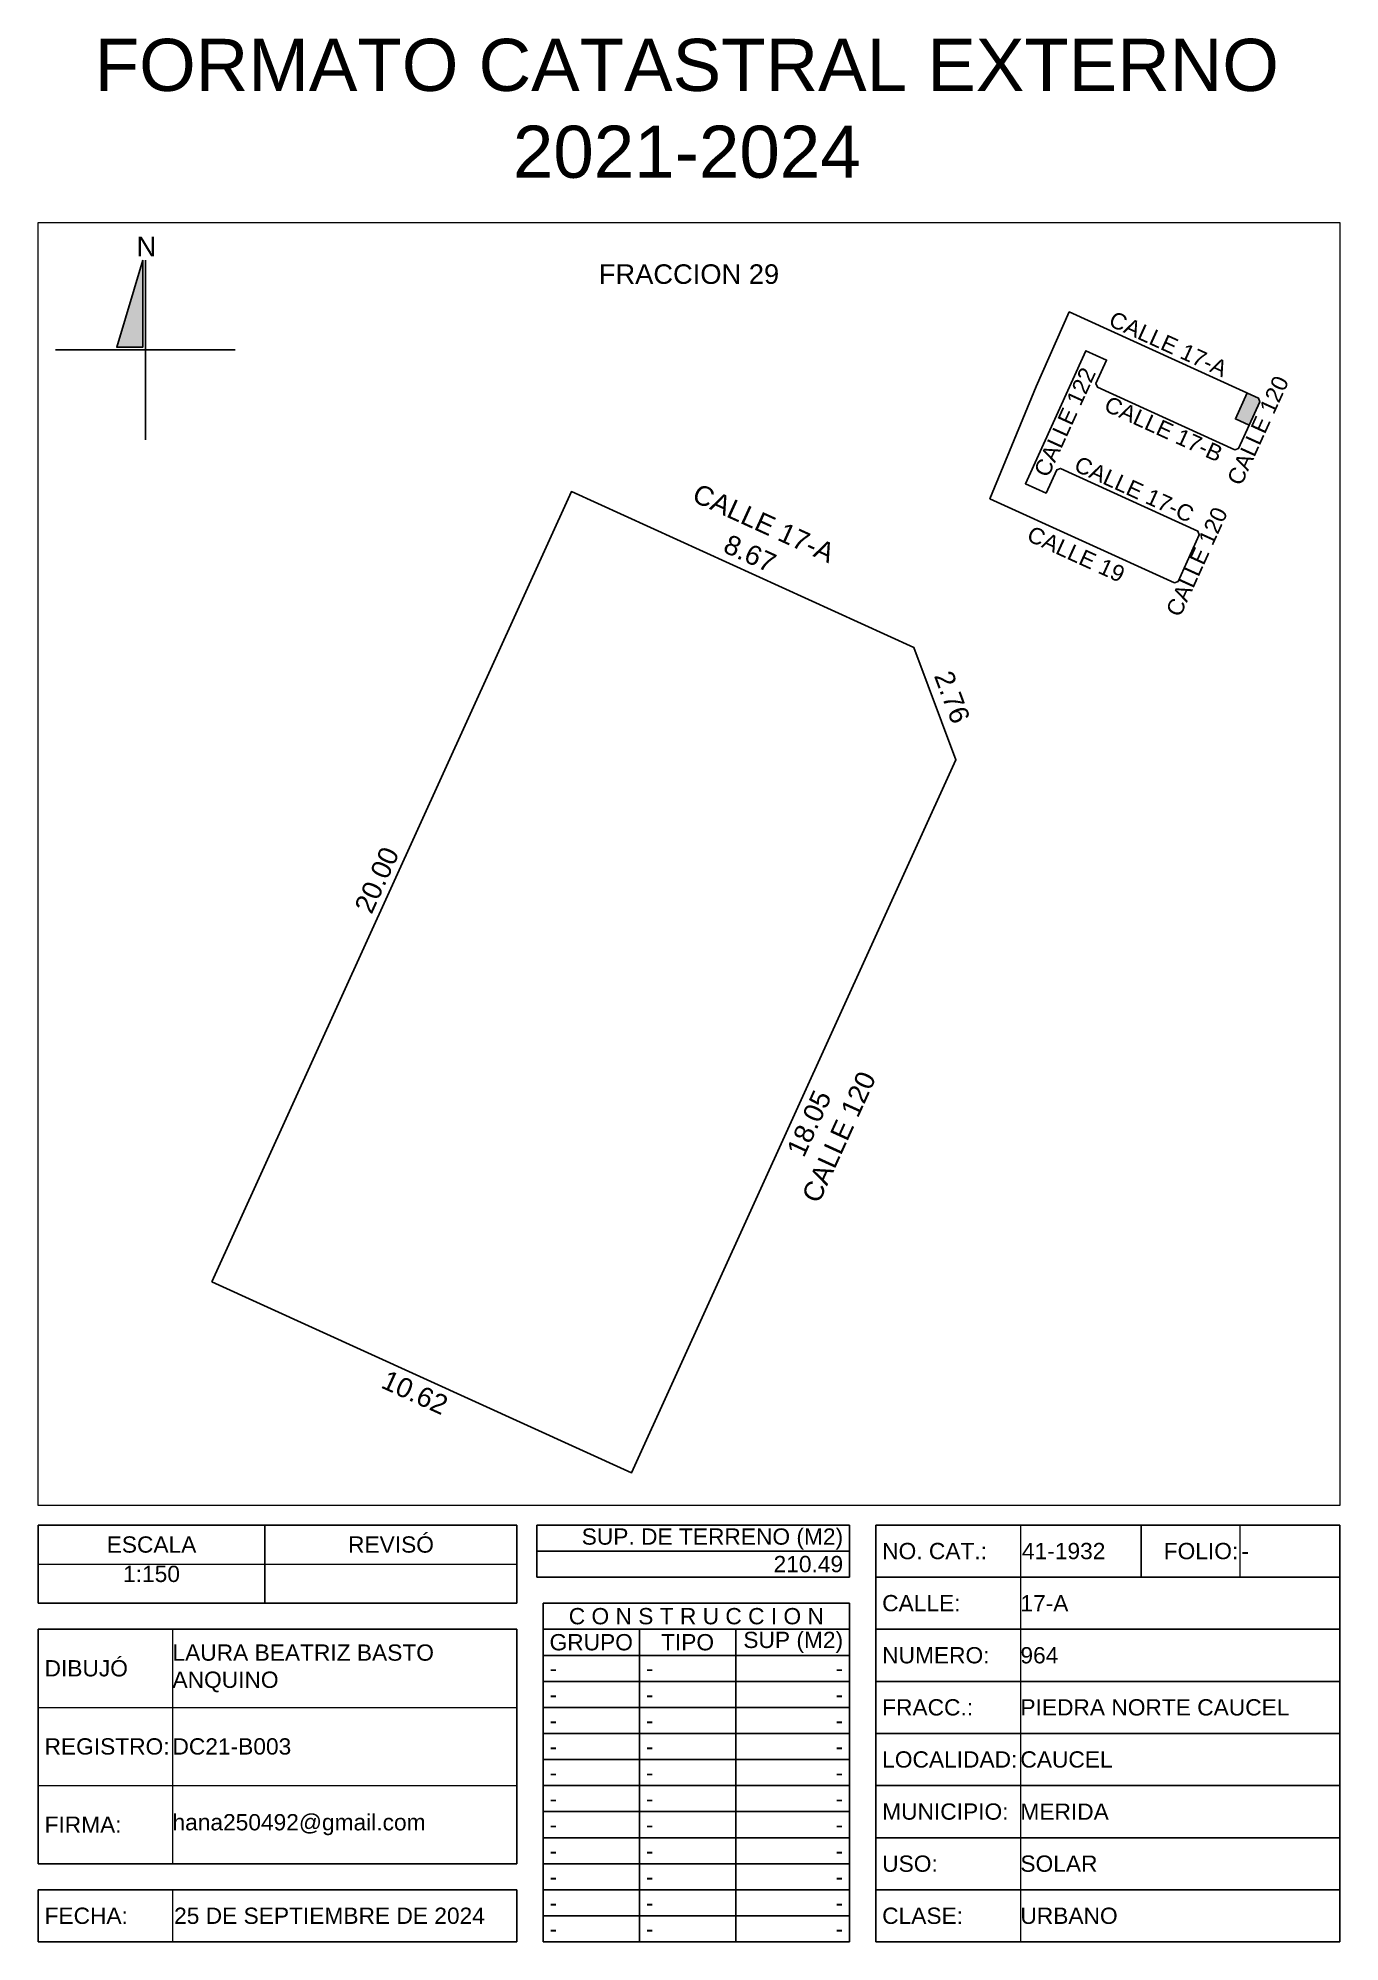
# Model space of a CAD drawing. Header units: inches. Extents: x 163.5 to 193.5, y 30.1 to 74.
import ezdxf

# ---------------------------------------------------------------- set-up
doc = ezdxf.new("R2010")
doc.units = ezdxf.units.IN
doc.header["$MEASUREMENT"] = 0
doc.layers.add('_DIV LOTES', color=7, linetype='Continuous')
doc.styles.add('Formato', font='arial.ttf')
doc.styles.add('Localizacion', font='arial.ttf')
doc.styles.get("Standard").update_dxf_attribs({"font": 'arial.ttf'})
doc.styles.add('Terreno', font='arial.ttf')
doc.dimstyles.new('T-100', dxfattribs={"dimscale": 0, "dimtxt": 0.45, "dimasz": 0.18, "dimexe": 0.18, "dimexo": 0.0625, "dimgap": 0.0905, "dimtad": 0, "dimzin": 1, "dimdsep": 46, "dimtxsty": 'Terreno', "dimblk": 'NONE', "dimcen": 0, "dimse1": 1, "dimse2": 1, "dimsd1": 1, "dimsd2": 1, "dimclrt": 256, "dimadec": 0, "dimazin": 0, "dimtfac": 1, "dimtix": 1, "dimtofl": 0, "dimtmove": 2, "dimatfit": 3, "dimldrblk": 'NONE', "dimfxl": 1, "dimtolj": 1, "dimarcsym": 0})
doc.dimstyles.new('U-100', dxfattribs={"dimscale": 0, "dimtxt": 0.375, "dimasz": 0.18, "dimexe": 0.18, "dimexo": 0.0625, "dimgap": 0.0905, "dimtad": 0, "dimzin": 1, "dimdsep": 46, "dimtxsty": 'Terreno', "dimblk": 'NONE', "dimcen": 0, "dimse1": 1, "dimse2": 1, "dimsd1": 1, "dimsd2": 1, "dimclrt": 256, "dimadec": 0, "dimazin": 0, "dimtfac": 1, "dimtix": 1, "dimtofl": 0, "dimtmove": 2, "dimatfit": 3, "dimldrblk": 'NONE', "dimfxl": 1, "dimtolj": 1, "dimarcsym": 0})

# ---------------------------------------------------------------- blocks, each defined once
blk = doc.blocks.new('*T4')
at = {"color": 0, "linetype": 'ByBlock', "lineweight": -2, "transparency": 16777216}
for p, q in [((0, 0), (11.036, 0)), ((0, 0), (0, -1.8)), ((5.23, 0), (5.23, -1.8)), ((11.036, 0), (11.036, -1.8)), ((0, -1.8), (11.036, -1.8))]:
    blk.add_line(p, q, dxfattribs=at)
at = {"layer": 'Defpoints', "color": 8, "linetype": 'ByBlock', "lineweight": 0, "transparency": 16777216}
blk.add_line((0, -0.9), (11.036, -0.9), dxfattribs=at)
at = {"color": 0, "lineweight": 18, "transparency": 16777216, "char_height": 0.375}
for s, insert, width, attachment_point in [('{\\C256;ESCALA}', (2.615, -0.45), 5.15762, 5), ('REVISÓ', (8.133, -0.45), 5.73486, 5), ('1:150', (2.615, -0.936), 5.15762, 2)]:
    blk.add_mtext(s, dxfattribs=dict(at, insert=insert, width=width, attachment_point=attachment_point))
blk = doc.blocks.new('*T5')
at = {"color": 0, "lineweight": -2, "transparency": 16777216}
for p, q in [((0, 0), (7.21, 0)), ((0, 0), (0, -0.6)), ((7.21, 0), (7.21, -0.6)), ((0, -0.6), (7.21, -0.6))]:
    blk.add_line(p, q, dxfattribs=at)
at = {"color": 0, "lineweight": 18, "transparency": 16777216, "insert": (7.06, -0.3), "char_height": 0.375, "width": 6.90975, "attachment_point": 6}
blk.add_mtext('210.49', dxfattribs=at)
blk = doc.blocks.new('*T6')
at = {"color": 0, "lineweight": -2, "transparency": 16777216}
for p, q in [((0, 0), (7.21, 0)), ((0, 0), (0, -0.6)), ((7.21, 0), (7.21, -0.6)), ((0, -0.6), (7.21, -0.6))]:
    blk.add_line(p, q, dxfattribs=at)
at = {"color": 0, "lineweight": 18, "transparency": 16777216, "insert": (7.06, -0.564), "char_height": 0.375, "width": 6.90975, "attachment_point": 9}
blk.add_mtext('{\\C256;  SUP. DE TERRENO (M2)   }', dxfattribs=at)
blk = doc.blocks.new('*T7')
at = {"color": 0, "lineweight": -2, "transparency": 16777216}
for p, q in [((0, 0), (3.336, 0)), ((0, 0), (0, -9.6)), ((0, -1.2), (3.336, -1.2)), ((0, -2.4), (3.336, -2.4)), ((0, -3.6), (3.336, -3.6)), ((0, -4.8), (3.336, -4.8)), ((0, -6), (3.336, -6)), ((0, -7.2), (3.336, -7.2)), ((0, -8.4), (3.336, -8.4)), ((0, -9.6), (3.336, -9.6))]:
    blk.add_line(p, q, dxfattribs=at)
at = {"layer": 'Defpoints', "color": 8, "linetype": 'ByBlock', "lineweight": 0, "transparency": 16777216}
blk.add_line((3.336, 0), (3.336, -9.6), dxfattribs=at)
at = {"color": 0, "lineweight": 18, "transparency": 16777216, "char_height": 0.375, "width": 3.03551, "attachment_point": 4, "style": 'Formato'}
for s, insert in [('NO. CAT.:', (0.15, -0.6)), ('CALLE:', (0.15, -1.8)), ('NUMERO:', (0.15, -3)), ('FRACC.:', (0.15, -4.2)), ('LOCALIDAD:', (0.15, -5.4)), ('MUNICIPIO:', (0.15, -6.6)), ('CLASE:', (0.15, -9))]:
    blk.add_mtext(s, dxfattribs=dict(at, insert=insert))
at = {"color": 0, "lineweight": 18, "transparency": 16777216, "insert": (0.15, -7.8), "char_height": 0.375, "width": 3.03551, "attachment_point": 4}
blk.add_mtext('USO:', dxfattribs=at)
blk = doc.blocks.new('*T8')
at = {"color": 0, "lineweight": -2, "transparency": 16777216}
for p, q in [((0, 0), (7.363, 0)), ((7.363, 0), (7.363, -8.4)), ((0, -1.2), (7.363, -1.2)), ((0, -2.4), (7.363, -2.4)), ((0, -3.6), (7.363, -3.6)), ((0, -4.8), (7.363, -4.8)), ((0, -6), (7.363, -6)), ((0, -7.2), (7.363, -7.2)), ((0, -8.4), (7.363, -8.4))]:
    blk.add_line(p, q, dxfattribs=at)
at = {"layer": 'Defpoints', "color": 8, "linetype": 'ByBlock', "lineweight": 0, "transparency": 16777216}
blk.add_line((0, 0), (0, -8.4), dxfattribs=at)
at = {"color": 0, "lineweight": 18, "transparency": 16777216, "char_height": 0.375, "width": 7.363, "attachment_point": 4}
for s, insert in [('17-A', (0, -0.6)), ('964', (0, -1.8)), ('PIEDRA NORTE CAUCEL', (0, -3)), ('CAUCEL', (0, -4.2)), ('MERIDA', (0, -5.4)), ('SOLAR', (0, -6.6)), ('URBANO', (0, -7.8))]:
    blk.add_mtext(s, dxfattribs=dict(at, insert=insert))
blk = doc.blocks.new('*T9')
at = {"color": 0, "lineweight": -2, "transparency": 16777216}
for p, q in [((0, 0), (2.782, 0)), ((2.782, 0), (2.782, -1.2)), ((0, -1.2), (2.782, -1.2))]:
    blk.add_line(p, q, dxfattribs=at)
at = {"layer": 'Defpoints', "color": 8, "linetype": 'ByBlock', "lineweight": 0, "transparency": 16777216}
blk.add_line((0, 0), (0, -1.2), dxfattribs=at)
at = {"color": 0, "lineweight": 18, "transparency": 16777216, "insert": (0.036, -0.6), "char_height": 0.375, "width": 2.7103, "attachment_point": 4}
blk.add_mtext('41-1932', dxfattribs=at)
blk = doc.blocks.new('*T10')
at = {"color": 0, "lineweight": -2, "transparency": 16777216}
for p, q in [((0, 0), (2.273, 0)), ((0, 0), (0, -1.2)), ((0, -1.2), (2.273, -1.2))]:
    blk.add_line(p, q, dxfattribs=at)
at = {"layer": 'Defpoints', "color": 8, "linetype": 'ByBlock', "lineweight": 0, "transparency": 16777216}
blk.add_line((2.273, 0), (2.273, -1.2), dxfattribs=at)
at = {"color": 0, "lineweight": 18, "transparency": 16777216, "insert": (2.237, -0.6), "char_height": 0.375, "width": 2.2007, "attachment_point": 6}
blk.add_mtext(' FOLIO:', dxfattribs=at)
blk = doc.blocks.new('*T11')
at = {"color": 0, "lineweight": -2, "transparency": 16777216}
for p, q in [((0, 0), (2.308, 0)), ((2.308, 0), (2.308, -1.2)), ((0, -1.2), (2.308, -1.2))]:
    blk.add_line(p, q, dxfattribs=at)
at = {"layer": 'Defpoints', "color": 8, "linetype": 'ByBlock', "lineweight": 0, "transparency": 16777216}
blk.add_line((0, 0), (0, -1.2), dxfattribs=at)
at = {"color": 0, "lineweight": 18, "transparency": 16777216, "insert": (0.036, -0.6), "char_height": 0.375, "width": 2.236, "attachment_point": 4}
blk.add_mtext('-', dxfattribs=at)
blk = doc.blocks.new('*T12')
at = {"color": 0, "lineweight": -2, "transparency": 16777216}
for p, q in [((0, 0), (3.098, 0)), ((0, 0), (0, -1.2)), ((0, -1.2), (3.098, -1.2))]:
    blk.add_line(p, q, dxfattribs=at)
at = {"layer": 'Defpoints', "color": 8, "linetype": 'ByBlock', "lineweight": 0, "transparency": 16777216}
blk.add_line((3.098, 0), (3.098, -1.2), dxfattribs=at)
at = {"color": 0, "lineweight": 18, "transparency": 16777216, "insert": (0.15, -0.6), "char_height": 0.375, "width": 2.79829, "attachment_point": 4}
blk.add_mtext('{\\C256;FECHA:}', dxfattribs=at)
blk = doc.blocks.new('*T13')
at = {"color": 0, "lineweight": -2, "transparency": 16777216}
for p, q in [((0, 0), (7.938, 0)), ((7.938, 0), (7.938, -1.2)), ((0, -1.2), (7.938, -1.2))]:
    blk.add_line(p, q, dxfattribs=at)
at = {"layer": 'Defpoints', "color": 8, "linetype": 'ByBlock', "lineweight": 0, "transparency": 16777216}
blk.add_line((0, 0), (0, -1.2), dxfattribs=at)
at = {"color": 0, "lineweight": 18, "transparency": 16777216, "insert": (0.036, -0.6), "char_height": 0.375, "width": 7.86619, "attachment_point": 4}
blk.add_mtext('{\\C256;25 DE SEPTIEMBRE DE 2024}', dxfattribs=at)
blk = doc.blocks.new('*T14')
at = {"color": 0, "lineweight": -2, "transparency": 16777216}
for p, q in [((0, 0), (7.065, 0)), ((0, 0), (0, -7.8)), ((7.065, 0), (7.065, -7.8)), ((0, -0.6), (7.065, -0.6)), ((2.22, -0.6), (2.22, -7.8)), ((4.44, -0.6), (4.44, -7.8)), ((0, -1.2), (7.065, -1.2)), ((0, -1.8), (7.065, -1.8)), ((0, -2.4), (7.065, -2.4)), ((0, -3), (7.065, -3)), ((0, -3.6), (7.065, -3.6)), ((0, -4.2), (7.065, -4.2)), ((0, -4.8), (7.065, -4.8)), ((0, -5.4), (7.065, -5.4)), ((0, -6), (7.065, -6)), ((0, -6.6), (7.065, -6.6)), ((0, -7.2), (7.065, -7.2)), ((0, -7.8), (7.065, -7.8))]:
    blk.add_line(p, q, dxfattribs=at)
at = {"color": 0, "lineweight": 18, "transparency": 16777216, "char_height": 0.375}
for s, insert, width, attachment_point in [('{\\C256;C O N S T R U C C I O N}', (3.532, -0.3), 7.065, 5), ('GRUPO', (1.11, -0.9), 2.22, 5), ('TIPO', (3.33, -0.9), 2.22, 5), ('SUP (M2)', (6.915, -0.9), 2.325, 6), ('-', (0.15, -1.5), 1.92, 4), ('-', (2.37, -1.5), 1.92, 4), ('-', (0.15, -2.1), 1.92, 4), ('-', (2.37, -2.1), 1.92, 4), ('-', (0.15, -2.7), 1.92, 4), ('-', (2.37, -2.7), 1.92, 4), ('-', (0.15, -3.3), 1.92, 4), ('-', (2.37, -3.3), 1.92, 4), ('-', (0.15, -3.9), 1.92, 4), ('-', (2.37, -3.9), 1.92, 4), ('-', (0.15, -4.5), 1.92, 4), ('-', (2.37, -4.5), 1.92, 4), ('-', (0.15, -5.1), 1.92, 4), ('-', (2.37, -5.1), 1.92, 4), ('-', (0.15, -5.7), 1.92, 4), ('-', (2.37, -5.7), 1.92, 4), ('-', (0.15, -6.3), 1.92, 4), ('-', (2.37, -6.3), 1.92, 4), ('-', (0.15, -6.9), 1.92, 4), ('-', (2.37, -6.9), 1.92, 4), ('-', (0.15, -7.5), 1.92, 4), ('-', (2.37, -7.5), 1.92, 4), ('-', (6.915, -7.5), 2.325, 6)]:
    blk.add_mtext(s, dxfattribs=dict(at, insert=insert, width=width, attachment_point=attachment_point))
at = {"color": 0, "lineweight": 18, "transparency": 16777216, "char_height": 0.375, "width": 2.325, "attachment_point": 6, "style": 'Formato'}
for insert in [(6.915, -1.5), (6.915, -2.1), (6.915, -2.7), (6.915, -3.3), (6.915, -3.9), (6.915, -4.5), (6.915, -5.1), (6.915, -5.7), (6.915, -6.3), (6.915, -6.9)]:
    blk.add_mtext('-', dxfattribs=dict(at, insert=insert))
blk = doc.blocks.new('*T15')
at = {"color": 0, "lineweight": -2, "transparency": 16777216}
for p, q in [((0, 0), (11.036, 0)), ((0, 0), (0, -5.4)), ((11.036, 0), (11.036, -5.4)), ((0, -5.4), (11.036, -5.4))]:
    blk.add_line(p, q, dxfattribs=at)
at = {"layer": 'Defpoints', "color": 8, "linetype": 'ByBlock', "lineweight": 0, "transparency": 16777216}
for p, q in [((3.098, 0), (3.098, -5.4)), ((0, -1.8), (11.036, -1.8)), ((0, -3.6), (11.036, -3.6))]:
    blk.add_line(p, q, dxfattribs=at)
at = {"color": 0, "lineweight": 18, "transparency": 16777216, "char_height": 0.375, "width": 7.93819, "attachment_point": 4, "style": 'Formato'}
for s, insert in [('LAURA BEATRIZ BASTO ANQUINO', (3.098, -0.9)), ('DC21-B003', (3.098, -2.7)), ('hana250492@gmail.com', (3.098, -4.5))]:
    blk.add_mtext(s, dxfattribs=dict(at, insert=insert))
at = {"color": 0, "lineweight": 18, "transparency": 16777216, "char_height": 0.375, "width": 2.79829, "attachment_point": 4}
for s, insert in [('DIBUJÓ', (0.15, -0.9)), ('REGISTRO:', (0.15, -2.7)), ('FIRMA:', (0.15, -4.5))]:
    blk.add_mtext(s, dxfattribs=dict(at, insert=insert))
blk = doc.blocks.new('Norte')
blk.add_hatch(color=256).paths.add_polyline_path([(2254.291, 2179.168), (2254.691, 2179.168), (2254.691, 2180.508)])
for p, q in [((2254.731, 2180.508), (2254.731, 2177.748)), ((2253.351, 2179.128), (2256.111, 2179.128))]:
    blk.add_line(p, q)
blk.add_lwpolyline([(2254.691, 2180.508), (2254.291, 2179.168), (2254.691, 2179.168)], close=True)
at = {"insert": (2254.595, 2180.866), "char_height": 0.3, "width": 0.27128, "attachment_point": 1, "style": 'Localizacion'}
blk.add_mtext('N', dxfattribs=at)
blk = doc.blocks.new('*D20')
at = {"layer": 'Defpoints', "color": 0, "transparency": 16777216}
for p in [(187.46, 68.078), (187.279, 67.679), (191.639, 65.694)]:
    blk.add_point(p, dxfattribs=at)
at = {"transparency": 16777216, "insert": (189.563, 66.939), "char_height": 0.375, "attachment_point": 5, "rotation": 335.528, "style": 'Terreno'}
blk.add_mtext('\\A1;CALLE 17-A', dxfattribs=at)
blk = doc.blocks.new('_None')
blk = doc.blocks.new('*D21')
at = {"layer": 'Defpoints', "color": 0, "transparency": 16777216}
for p in [(185.454, 63.377), (189.704, 61.443), (189.563, 61.133)]:
    blk.add_point(p, dxfattribs=at)
at = {"transparency": 16777216, "insert": (187.438, 62.1), "char_height": 0.375, "attachment_point": 5, "rotation": 335.528, "style": 'Terreno'}
blk.add_mtext('\\A1;CALLE 19', dxfattribs=at)
blk = doc.blocks.new('*D22')
at = {"layer": 'Defpoints', "color": 0, "transparency": 16777216}
for p in [(190.277, 62.548), (190.465, 62.462), (189.789, 61.474)]:
    blk.add_point(p, dxfattribs=at)
at = {"transparency": 16777216, "insert": (190.221, 61.925), "char_height": 0.375, "attachment_point": 5, "rotation": 65.528, "style": 'Terreno'}
blk.add_mtext('\\A1;CALLE 120', dxfattribs=at)
blk = doc.blocks.new('*D23')
at = {"layer": 'Defpoints', "color": 0, "transparency": 16777216}
for p in [(187.076, 64.074), (187.146, 64.229), (190.245, 62.632)]:
    blk.add_point(p, dxfattribs=at)
at = {"transparency": 16777216, "insert": (188.777, 63.594), "char_height": 0.375, "attachment_point": 5, "rotation": 335.528, "style": 'Terreno'}
blk.add_mtext('\\A1;CALLE 17-C', dxfattribs=at)
blk = doc.blocks.new('*D24')
at = {"layer": 'Defpoints', "color": 0, "transparency": 16777216}
for p in [(187.665, 66.785), (187.789, 66.729), (186.272, 63.723)]:
    blk.add_point(p, dxfattribs=at)
at = {"transparency": 16777216, "insert": (187.18, 65.141), "char_height": 0.375, "attachment_point": 5, "rotation": 65.528, "style": 'Terreno'}
blk.add_mtext('\\A1;CALLE 122', dxfattribs=at)
blk = doc.blocks.new('*D25')
at = {"layer": 'Defpoints', "color": 0, "transparency": 16777216}
for p in [(187.929, 65.948), (191.098, 64.505), (191.037, 64.371)]:
    blk.add_point(p, dxfattribs=at)
at = {"transparency": 16777216, "insert": (189.455, 64.982), "char_height": 0.375, "attachment_point": 5, "rotation": 335.528, "style": 'Terreno'}
blk.add_mtext('\\A1;CALLE 17-B', dxfattribs=at)
blk = doc.blocks.new('*D26')
at = {"layer": 'Defpoints', "color": 0, "transparency": 16777216}
for p in [(191.671, 65.61), (191.826, 65.539), (191.182, 64.537)]:
    blk.add_point(p, dxfattribs=at)
at = {"transparency": 16777216, "insert": (191.63, 64.949), "char_height": 0.375, "attachment_point": 5, "rotation": 65.528, "style": 'Terreno'}
blk.add_mtext('\\A1;CALLE 120', dxfattribs=at)
blk = doc.blocks.new('*D27')
at = {"layer": 'Defpoints', "color": 0, "transparency": 16777216}
for p in [(175.81, 63.541), (167.184, 45.493), (167.525, 45.338)]:
    blk.add_point(p, dxfattribs=at)
at = {"transparency": 16777216, "insert": (171.326, 54.595), "char_height": 0.45, "attachment_point": 5, "rotation": 65.528, "style": 'Terreno'}
blk.add_mtext('\\A1;20.00', dxfattribs=at)
blk = doc.blocks.new('*D28')
at = {"layer": 'Defpoints', "color": 0, "transparency": 16777216}
for p in [(184.668, 57.367), (185.025, 57.205), (177.191, 40.939)]:
    blk.add_point(p, dxfattribs=at)
at = {"transparency": 16777216, "insert": (181.287, 48.99), "char_height": 0.45, "attachment_point": 5, "rotation": 65.528, "style": 'Terreno'}
blk.add_mtext('\\A1;18.05', dxfattribs=at)
blk = doc.blocks.new('*D29')
at = {"layer": 'Defpoints', "color": 0, "transparency": 16777216}
for p in [(184.668, 57.367), (185.712, 56.892), (177.191, 40.939)]:
    blk.add_point(p, dxfattribs=at)
at = {"transparency": 16777216, "insert": (181.974, 48.678), "char_height": 0.45, "attachment_point": 5, "rotation": 65.528, "style": 'Terreno'}
blk.add_mtext('\\A1;CALLE 120', dxfattribs=at)
blk = doc.blocks.new('*D30')
at = {"layer": 'Defpoints', "color": 0, "transparency": 16777216}
for p in [(167.525, 45.338), (177.191, 40.939), (177.033, 40.592)]:
    blk.add_point(p, dxfattribs=at)
at = {"transparency": 16777216, "insert": (172.201, 42.792), "char_height": 0.45, "attachment_point": 5, "rotation": 335.528, "style": 'Terreno'}
blk.add_mtext('\\A1;10.62', dxfattribs=at)
blk = doc.blocks.new('*D31')
at = {"layer": 'Defpoints', "color": 0, "transparency": 16777216}
for p in [(184.098, 60.098), (183.701, 59.95), (184.668, 57.367)]:
    blk.add_point(p, dxfattribs=at)
at = {"transparency": 16777216, "insert": (184.581, 58.807), "char_height": 0.45, "attachment_point": 5, "rotation": 290.528, "style": 'Terreno'}
blk.add_mtext('\\A1;2.76', dxfattribs=at)
blk = doc.blocks.new('*D32')
at = {"layer": 'Defpoints', "color": 0, "transparency": 16777216}
for p in [(175.977, 63.908), (175.81, 63.541), (183.701, 59.95)]:
    blk.add_point(p, dxfattribs=at)
at = {"transparency": 16777216, "insert": (179.923, 62.112), "char_height": 0.45, "attachment_point": 5, "rotation": 335.528, "style": 'Terreno'}
blk.add_mtext('\\A1;8.67', dxfattribs=at)
blk = doc.blocks.new('*D33')
at = {"layer": 'Defpoints', "color": 0, "transparency": 16777216}
for p in [(176.296, 64.608), (175.81, 63.541), (183.701, 59.95)]:
    blk.add_point(p, dxfattribs=at)
at = {"transparency": 16777216, "insert": (180.241, 62.812), "char_height": 0.45, "attachment_point": 5, "rotation": 335.528, "style": 'Terreno'}
blk.add_mtext('\\A1;CALLE 17-A', dxfattribs=at)
blk = doc.blocks.new('*D36')
at = {"layer": 'Defpoints', "color": 0, "transparency": 16777216}
for p in [(163.518, 69.739), (193.518, 69.739), (193.518, 68.547)]:
    blk.add_point(p, dxfattribs=at)
at = {"transparency": 16777216, "insert": (178.518, 68.547), "char_height": 0.45, "attachment_point": 5, "style": 'Terreno'}
blk.add_mtext('\\A1;FRACCION 29', dxfattribs=at)

msp = doc.modelspace()

# ---------------------------------------------------------------- hatches: boundary and pattern name
h = msp.add_hatch(color=256)
h.dxf.hatch_style = 1
h.paths.add_polyline_path([(191.671, 65.61), (191.639, 65.694), (191.381, 65.812), (191.111, 65.217), (191.427, 65.073)])

# ---------------------------------------------------------------- linework, layer by layer
at = {"lineweight": 18}
msp.add_lwpolyline([(163.518, 69.739), (193.518, 69.739), (193.518, 40.189), (163.518, 40.189)], close=True, dxfattribs=at)
msp.add_lwpolyline([(191.427, 65.073), (191.111, 65.217), (191.381, 65.812)])
at = {"layer": '_DIV LOTES'}
for p, q in [((191.381, 65.812), (191.111, 65.217)), ((189.704, 61.443), (185.454, 63.377)), ((189.704, 61.443), (185.454, 63.377))]:
    msp.add_line(p, q, dxfattribs=at)
for points in [[(187.279, 67.679), (186.516, 65.962), (185.454, 63.377), (189.704, 61.443)], [(189.704, 61.443), (189.789, 61.474), (190.277, 62.548), (190.245, 62.632), (187.076, 64.074), (186.992, 64.043), (186.747, 63.506), (186.272, 63.723), (187.665, 66.785), (188.141, 66.569), (187.897, 66.032), (187.929, 65.948), (191.098, 64.505), (191.182, 64.537), (191.671, 65.61), (191.639, 65.694), (187.279, 67.679), (186.516, 65.962), (185.454, 63.377), (189.704, 61.443)], [(167.525, 45.338), (177.191, 40.939), (184.668, 57.367), (183.701, 59.95), (175.81, 63.541), (167.525, 45.338)]]:
    msp.add_lwpolyline(points, dxfattribs=at)

# ---------------------------------------------------------------- block references
at = {"lineweight": 25, "xscale": 1.5, "yscale": 1.5, "zscale": 1.5}
msp.add_blockref('Norte', (-3216.104, -3201.888), dxfattribs=at)
for name, p in [('*T4', (163.518, 39.739)), ('*T6', (175.01, 39.739)), ('*T7', (182.82, 39.739)), ('*T9', (186.155, 39.739)), ('*T10', (188.938, 39.739)), ('*T11', (191.21, 39.739)), ('*T5', (175.01, 39.139)), ('*T8', (186.155, 38.539)), ('*T14', (175.155, 37.939)), ('*T15', (163.518, 37.339)), ('*T12', (163.518, 31.339)), ('*T13', (166.617, 31.339))]:
    msp.add_blockref(name, p)

# ---------------------------------------------------------------- texts
at = {"lineweight": 18, "insert": (178.468, 72.36), "char_height": 1.2, "width": 31.23058, "attachment_point": 5, "style": 'Formato'}
msp.add_mtext('\\A1;FORMATO CATASTRAL EXTERNO 2021-2024', dxfattribs=at)

# ---------------------------------------------------------------- dimensions: what is measured, and where the dimension line sits
dim = msp.add_linear_dim(base=(193.518, 68.547), p1=(163.518, 69.739), p2=(193.518, 69.739), text='FRACCION 29', dimstyle='T-100', override={"dimscale": 1})
dim.commit()
dim.dimension.update_dxf_attribs({"geometry": '*D36', "text_midpoint": (178.518, 68.547)})
for base, p1, p2, angle, text, picture, middle in [((187.46, 68.078), (191.639, 65.694), (187.279, 67.679), 155.528, 'CALLE 17-A', '*D20', (189.563, 66.939)), ((187.789, 66.729), (186.272, 63.723), (187.665, 66.785), 65.528, 'CALLE 122', '*D24', (187.18, 65.141)), ((191.037, 64.371), (187.929, 65.948), (191.098, 64.505), 335.528, 'CALLE 17-B', '*D25', (189.455, 64.982)), ((191.826, 65.539), (191.182, 64.537), (191.671, 65.61), 65.528, 'CALLE 120', '*D26', (191.63, 64.949)), ((187.146, 64.229), (190.245, 62.632), (187.076, 64.074), 155.528, 'CALLE 17-C', '*D23', (188.777, 63.594))]:
    dim = msp.add_linear_dim(base=base, p1=p1, p2=p2, angle=angle, text=text, dimstyle='U-100', override={"dimscale": 1})
    dim.commit()
    dim.dimension.update_dxf_attribs({"geometry": picture, "text_midpoint": middle, "dimtype": 161})
for p1, p2, distance, text, dimstyle, picture, middle in [((183.701, 59.95), (175.81, 63.541), -1.171, 'CALLE 17-A', 'T-100', '*D33', (180.241, 62.812)), ((185.454, 63.377), (189.704, 61.443), -0.341, 'CALLE 19', 'U-100', '*D21', (187.438, 62.1)), ((189.789, 61.474), (190.277, 62.548), -0.207, 'CALLE 120', 'U-100', '*D22', (190.221, 61.925)), ((177.191, 40.939), (184.668, 57.367), -1.147, 'CALLE 120', 'T-100', '*D29', (181.974, 48.678))]:
    dim = msp.add_aligned_dim(p1=p1, p2=p2, distance=distance, text=text, dimstyle=dimstyle, override={"dimscale": 1})
    dim.commit()
    dim.dimension.update_dxf_attribs({"geometry": picture, "text_midpoint": middle})
for p1, p2, distance, picture, middle in [((183.701, 59.95), (175.81, 63.541), -0.403, '*D32', (179.923, 62.112)), ((175.81, 63.541), (167.525, 45.338), -0.375, '*D27', (171.326, 54.595)), ((184.668, 57.367), (183.701, 59.95), -0.423, '*D31', (184.581, 58.807)), ((177.191, 40.939), (184.668, 57.367), -0.392, '*D28', (181.287, 48.99)), ((167.525, 45.338), (177.191, 40.939), -0.381, '*D30', (172.201, 42.792))]:
    dim = msp.add_aligned_dim(p1=p1, p2=p2, distance=distance, dimstyle='T-100', override={"dimscale": 1})
    dim.commit()
    dim.dimension.update_dxf_attribs({"geometry": picture, "text_midpoint": middle})

doc.saveas('drawing.dxf')
